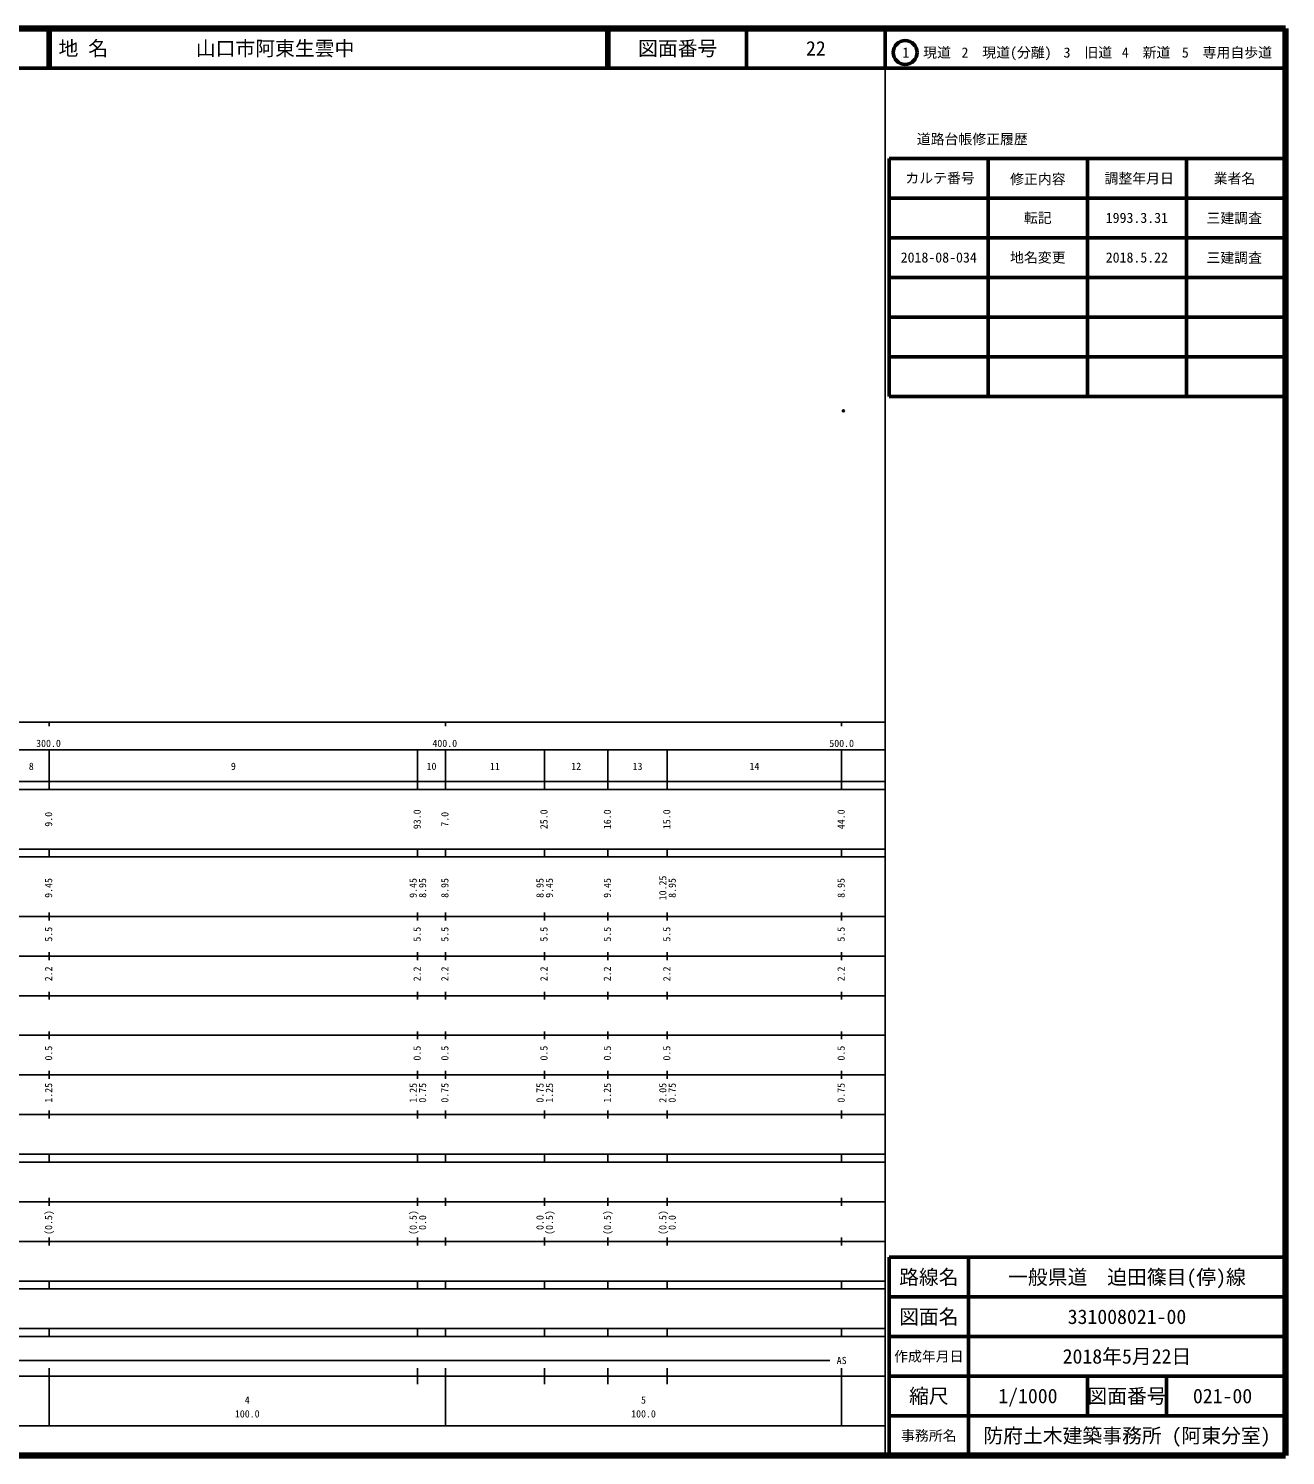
# Model space of a CAD drawing. Units: millimetres on the paper. Extents: x 40 to 680, y 20 to 380.
# Drawn here: x 362.8 to 680, y 20 to 380 of the extents above; entities that cross this region are included whole.
import ezdxf
from ezdxf.enums import TextEntityAlignment as Align

# ---------------------------------------------------------------- set-up
doc = ezdxf.new("R2010")
doc.units = ezdxf.units.MM
doc.header["$PDMODE"] = 32
doc.header["$PDSIZE"] = 0.5
doc.layers.add('M-OTRS', color=6, linetype='Continuous')
doc.layers.add('M-TTL-TXT', color=7, linetype='Continuous')
for name, color, linetype, lineweight in [('M-TTL', 2, 'Continuous', 140), ('M-TTL-BAND', 7, 'Continuous', 25), ('M-TTL-FRAM', 2, 'Continuous', 50), ('M-TTL-LINE', 7, 'Continuous', 50)]:
    doc.layers.add(name, color=color, linetype=linetype, lineweight=lineweight)
doc.styles.add('ＭＳ ゴシック', font='')
doc.styles.get('ＭＳ ゴシック').set_extended_font_data('MS Gothic')

msp = doc.modelspace()

# ---------------------------------------------------------------- linework, layer by layer
at = {"layer": 'M-OTRS'}
msp.add_point((568.431, 283.517), dxfattribs=at)
at = {"layer": 'M-TTL'}
for p, q in [((680, 380), (40, 380)), ((680, 20), (680, 380)), ((40, 20), (680, 20))]:
    msp.add_line(p, q, dxfattribs=at)
at = {"layer": 'M-TTL-BAND'}
for p, q in [((579, 20), (579, 370)), ((40, 205), (579, 205)), ((368, 205), (368, 204)), ((468, 205), (468, 204)), ((568, 205), (568, 204)), ((68, 198), (579, 198)), ((368, 188), (368, 198)), ((461, 188), (461, 198)), ((468, 188), (468, 198)), ((493, 188), (493, 198)), ((509, 188), (509, 198)), ((524, 188), (524, 198)), ((568, 188), (568, 198)), ((40, 190), (579, 190)), ((40, 188), (579, 188)), ((40, 173), (579, 173)), ((368, 171), (368, 173)), ((461, 171), (461, 173)), ((468, 171), (468, 173)), ((493, 171), (493, 173)), ((509, 171), (509, 173)), ((524, 171), (524, 173)), ((568, 171), (568, 173)), ((40, 171), (579, 171)), ((40, 156), (579, 156)), ((368, 155), (368, 157)), ((461, 155), (461, 157)), ((468, 155), (468, 157)), ((493, 155), (493, 157)), ((509, 155), (509, 157)), ((524, 155), (524, 157)), ((568, 155), (568, 157)), ((46, 146), (579, 146)), ((368, 145), (368, 147)), ((461, 145), (461, 147)), ((468, 145), (468, 147)), ((493, 145), (493, 147)), ((509, 145), (509, 147)), ((524, 145), (524, 147)), ((568, 145), (568, 147)), ((368, 135), (368, 137)), ((461, 135), (461, 137)), ((468, 135), (468, 137)), ((493, 135), (493, 137)), ((509, 135), (509, 137)), ((524, 135), (524, 137)), ((568, 135), (568, 137)), ((52, 136), (579, 136)), ((46, 126), (579, 126)), ((368, 125), (368, 127)), ((461, 125), (461, 127)), ((468, 125), (468, 127)), ((493, 125), (493, 127)), ((509, 125), (509, 127)), ((524, 125), (524, 127)), ((568, 125), (568, 127)), ((52, 116), (579, 116)), ((368, 115), (368, 117)), ((461, 115), (461, 117)), ((468, 115), (468, 117)), ((493, 115), (493, 117)), ((509, 115), (509, 117)), ((524, 115), (524, 117)), ((568, 115), (568, 117)), ((46, 106), (579, 106)), ((368, 105), (368, 107)), ((461, 105), (461, 107)), ((468, 105), (468, 107)), ((493, 105), (493, 107)), ((509, 105), (509, 107)), ((524, 105), (524, 107)), ((568, 105), (568, 107)), ((40, 96), (579, 96)), ((40, 94), (579, 94)), ((368, 94), (368, 96)), ((461, 94), (461, 96)), ((468, 94), (468, 96)), ((493, 94), (493, 96)), ((509, 94), (509, 96)), ((524, 94), (524, 96)), ((568, 94), (568, 96)), ((49, 84), (579, 84)), ((368, 83), (368, 85)), ((461, 83), (461, 85)), ((468, 83), (468, 85)), ((493, 83), (493, 85)), ((509, 83), (509, 85)), ((524, 83), (524, 85)), ((568, 83), (568, 85)), ((40, 74), (579, 74)), ((368, 73), (368, 75)), ((461, 73), (461, 75)), ((468, 73), (468, 75)), ((493, 73), (493, 75)), ((509, 73), (509, 75)), ((524, 73), (524, 75)), ((568, 73), (568, 75)), ((40, 64), (579, 64)), ((40, 62), (579, 62)), ((368, 62), (368, 64)), ((461, 62), (461, 64)), ((468, 62), (468, 64)), ((493, 62), (493, 64)), ((509, 62), (509, 64)), ((524, 62), (524, 64)), ((568, 62), (568, 64)), ((40, 52), (579, 52)), ((368, 50), (368, 52)), ((461, 50), (461, 52)), ((468, 50), (468, 52)), ((493, 50), (493, 52)), ((509, 50), (509, 52)), ((524, 50), (524, 52)), ((568, 50), (568, 52)), ((40, 50), (579, 50)), ((71, 44), (565, 44)), ((40, 40), (579, 40)), ((368, 27.5), (368, 42)), ((461, 38), (461, 42)), ((468, 27.5), (468, 42)), ((493, 38), (493, 42)), ((509, 38), (509, 42)), ((524, 38), (524, 42)), ((568, 27.5), (568, 42)), ((68, 27.5), (579, 27.5))]:
    msp.add_line(p, q, dxfattribs=at)
at = {"layer": 'M-TTL-FRAM'}
for p, q in [((580, 347.197), (580, 287.197)), ((580, 347.197), (680, 347.197)), ((580, 287.197), (680, 287.197)), ((680, 70), (580, 70)), ((580, 70), (580, 20))]:
    msp.add_line(p, q, dxfattribs=at)
at = {"layer": 'M-TTL-LINE'}
for p, q in [((367.75, 380), (367.75, 370)), ((368.25, 380), (368.25, 370)), ((508.747, 380), (508.747, 370)), ((509.247, 380), (509.247, 370)), ((543.997, 380), (543.997, 370)), ((579, 380), (579, 370)), ((40, 370), (680, 370)), ((605, 347.197), (605, 287.197)), ((630, 347.197), (630, 287.197)), ((655, 347.197), (655, 287.197)), ((580, 337.197), (680, 337.197)), ((580, 327.197), (680, 327.197)), ((580, 317.197), (680, 317.197)), ((580, 307.197), (680, 307.197)), ((580, 297.197), (680, 297.197)), ((600, 70), (600, 20)), ((680, 60), (580, 60)), ((680, 50), (580, 50)), ((680, 40), (580, 40)), ((630, 40), (630, 30)), ((650, 40), (650, 30)), ((680, 30), (580, 30))]:
    msp.add_line(p, q, dxfattribs=at)
msp.add_circle((584.031, 373.958), 3, dxfattribs=at)

# ---------------------------------------------------------------- texts
at = {"layer": 'M-TTL-BAND', "style": 'ＭＳ ゴシック'}
for s, p in [('300.0', (367.844, 198.195)), ('400.0', (467.844, 198.195)), ('500.0', (568, 198.195)), ('8', (363.5, 192.405)), ('9', (414.5, 192.405)), ('10', (464.5, 192.405)), ('11', (480.5, 192.405)), ('12', (501, 192.405)), ('13', (516.5, 192.405)), ('14', (546, 192.405)), ('AS', (568, 42.5)), ('4', (418, 32.523)), ('5', (518, 32.523)), ('100.0', (418, 29.033)), ('100.0', (518, 29.033))]:
    msp.add_text(s, height=1.833, dxfattribs=at).set_placement(p, align=Align.BOTTOM_CENTER)
for s, p in [('9.0', (369.324, 180.5)), ('93.0', (462.324, 180.5)), ('7.0', (469.324, 180.5)), ('25.0', (494.324, 180.5)), ('16.0', (510.324, 180.5)), ('15.0', (525.324, 180.5)), ('44.0', (569.324, 180.5)), ('10.25', (524.324, 163.174)), ('9.45', (369.324, 163.174)), ('9.45', (461.324, 163.174)), ('8.95', (463.694, 163.174)), ('8.95', (469.324, 163.174)), ('8.95', (493.324, 163.174)), ('9.45', (495.694, 163.174)), ('9.45', (510.324, 163.174)), ('8.95', (526.694, 163.174)), ('8.95', (569.324, 163.174)), ('5.5', (369.324, 151.5)), ('5.5', (462.324, 151.5)), ('5.5', (469.324, 151.5)), ('5.5', (494.324, 151.5)), ('5.5', (510.324, 151.5)), ('5.5', (525.324, 151.5)), ('5.5', (569.324, 151.5)), ('2.2', (369.324, 141.5)), ('2.2', (462.324, 141.5)), ('2.2', (469.324, 141.5)), ('2.2', (494.324, 141.5)), ('2.2', (510.324, 141.5)), ('2.2', (525.324, 141.5)), ('2.2', (569.324, 141.5)), ('0.5', (369.324, 121.5)), ('0.5', (462.324, 121.5)), ('0.5', (469.324, 121.5)), ('0.5', (494.324, 121.5)), ('0.5', (510.324, 121.5)), ('0.5', (525.324, 121.5)), ('0.5', (569.324, 121.5)), ('1.25', (369.324, 111.5)), ('1.25', (461.324, 111.5)), ('0.75', (463.694, 111.5)), ('0.75', (469.324, 111.5)), ('0.75', (493.324, 111.5)), ('1.25', (495.694, 111.5)), ('1.25', (510.324, 111.5)), ('2.05', (524.324, 111.5)), ('0.75', (526.694, 111.5)), ('0.75', (569.324, 111.5)), ('(0.5)', (369.324, 78.764)), ('(0.5)', (461.324, 78.764)), ('0.0', (463.694, 78.764)), ('0.0', (493.324, 78.764)), ('(0.5)', (495.694, 78.764)), ('(0.5)', (510.324, 78.764)), ('(0.5)', (524.324, 78.764)), ('0.0', (526.694, 78.764))]:
    msp.add_text(s, height=1.833, rotation=90, dxfattribs=at).set_placement(p, align=Align.BOTTOM_CENTER)
at = {"layer": 'M-TTL-TXT', "style": 'ＭＳ ゴシック'}
for s, p in [('地 名', (370.38, 375)), ('山口市阿東生雲中', (405.024, 375))]:
    msp.add_text(s, height=3.666, dxfattribs=at).set_placement(p, align=Align.MIDDLE_LEFT)
for s, height, p in [('図面番号', 3.666, (526.622, 375)), ('22', 3.666, (561.497, 375)), ('1\u3000現道', 2.566, (589.448, 373.958)), ('2\u3000現道(分離)', 2.566, (609.619, 373.958)), ('3\u3000旧道', 2.566, (630.121, 373.958)), ('4\u3000新道', 2.566, (644.824, 373.958)), ('5\u3000専用自歩道', 2.566, (665.228, 373.958)), ('道路台帳修正履歴', 2.566, (600.968, 352.113)), ('カルテ番号', 2.566, (592.839, 342.277)), ('修正内容', 2.566, (617.509, 342.023)), ('調整年月日', 2.566, (643.089, 342.197)), ('業者名', 2.566, (667.134, 342.197)), ('転記', 2.566, (617.5, 332.245)), ('1993.3.31', 2.566, (642.5, 332.245)), ('三建調査', 2.566, (667.077, 332.189)), ('2018-08-034', 2.566, (592.5, 322.245)), ('地名変更', 2.566, (617.5, 322.245)), ('2018.5.22', 2.566, (642.5, 322.245)), ('三建調査', 2.566, (667.077, 322.189)), ('路線名', 3.666, (590, 65)), ('路線名', 3.666, (590, 65)), ('一般県道\u3000迫田篠目(停)線', 3.666, (640, 65)), ('図面名', 3.666, (590, 55)), ('図面名', 3.666, (590, 55)), ('331008021-00', 3.666, (640, 55)), ('2018年5月22日', 3.666, (640, 45)), ('作成年月日', 2.566, (590, 45)), ('作成年月日', 2.566, (590, 45)), ('縮尺', 3.666, (590, 35)), ('縮尺', 3.666, (590, 35)), ('1/1000', 3.666, (615, 35)), ('図面番号', 3.666, (640, 35)), ('図面番号', 3.666, (640, 35)), ('021-00', 3.666, (664.125, 35)), ('事務所名', 2.566, (590, 25)), ('事務所名', 2.566, (590, 25)), ('防府土木建築事務所 (阿東分室)', 3.666, (640, 25))]:
    msp.add_text(s, height=height, dxfattribs=at).set_placement(p, align=Align.MIDDLE_CENTER)

doc.saveas('drawing.dxf')
